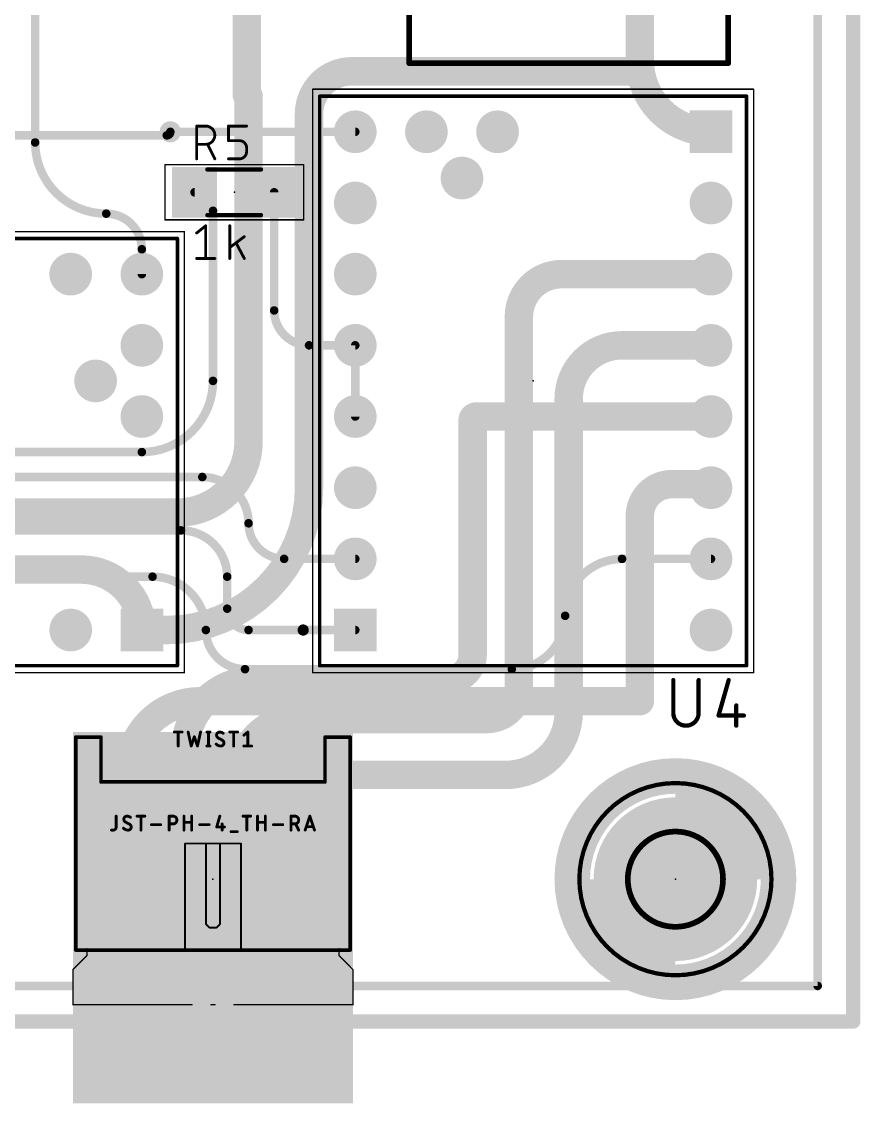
# Model space of a CAD drawing. Extents: x -4 to 102, y -3 to 61.
# Drawn here: x 71.91 to 101.85, y -2.92 to 35.68 of the extents above; entities that cross this region are included whole.
import ezdxf

# ---------------------------------------------------------------- set-up
doc = ezdxf.new("R2010")
doc.units = 0
for name, color, linetype in [('1', 12, 'CONTINUOUS'), ('16', 132, 'CONTINUOUS'), ('17', 110, 'CONTINUOUS'), ('18', 110, 'CONTINUOUS'), ('20', 31, 'CONTINUOUS'), ('21', 253, 'CONTINUOUS'), ('23', 53, 'CONTINUOUS'), ('25', 253, 'CONTINUOUS'), ('27', 253, 'CONTINUOUS'), ('39', 12, 'CONTINUOUS'), ('40', 132, 'CONTINUOUS'), ('43', 110, 'CONTINUOUS'), ('51', 253, 'CONTINUOUS')]:
    doc.layers.add(name, color=color, linetype=linetype)

# ---------------------------------------------------------------- blocks, each defined once
blk = doc.blocks.new('ROUNDP')
at = {"const_width": 0.5}
blk.add_lwpolyline([(0, -0.25, 1), (0, 0.25, 1), (0, -0.25)], format="xyb", dxfattribs=at)
blk = doc.blocks.new('RECT')
blk.add_solid([(-0.5, -0.5), (0.5, -0.5), (-0.5, 0.5), (0.5, 0.5)])
blk = doc.blocks.new('SQUAREP')
blk.add_solid([(-0.5, -0.5), (0.5, -0.5), (-0.5, 0.5), (0.5, 0.5)])
blk = doc.blocks.new('ROUNDV')
at = {"const_width": 0.5}
blk.add_lwpolyline([(0, -0.25, 1), (0, 0.25, 1), (0, -0.25)], format="xyb", dxfattribs=at)

msp = doc.modelspace()

# ---------------------------------------------------------------- linework, layer by layer
at = {"layer": '1'}
for points, const_width in [([(72.39, 46.99), (72.39, 31.369)], 0.3048), ([(79.9465, 37.592), (79.9465, 33.0835)], 1.016), ([(77.216, 31.75), (83.82, 31.75)], 0.3048), ([(80.924, 29.591), (80.924, 25.375)], 0.3048), ([(78.74, 22.86), (78.74, 28.931)], 0.3048), ([(76.2, 27.559), (76.2, 26.67)], 0.3048), ([(82.169, 24.13), (83.82, 24.13)], 0.3048), ([(83.82, 24.13), (83.82, 21.59)], 0.3048), ([(88.138, 21.59), (96.52, 21.59)], 1.016), ([(45.466, 20.32), (76.2, 20.32)], 0.3048), ([(33.02, 19.431), (78.359, 19.431)], 0.3048), ([(77.597, 17.526), (32.385, 17.526)], 0.3048), ([(81.28, 16.51), (83.82, 16.51)], 0.3048), ([(93.345, 16.51), (96.52, 16.51)], 0.3048), ([(59.055, 15.875), (76.581, 15.875)], 0.3048), ([(79.248, 15.875), (79.248, 14.732)], 0.3048), ([(80.01, 13.97), (83.82, 13.97)], 0.3048), ([(79.883, 12.573), (89.408, 12.573)], 0.3048), ([(78.28, 11.43), (93.98, 11.43)], 1.016), ([(75.74, 8.8), (75.74, 8.89)], 1.016)]:
    msp.add_lwpolyline(points, dxfattribs=dict(at, const_width=const_width))
for points, const_width in [([(79.9465, 33.0835, 0.4142), (80.01, 33.02)], 1.016), ([(80.2005, 33.0835, 1), (79.6925, 33.0835)], 0.508), ([(79.6925, 33.0835, 1), (80.2005, 33.0835)], 0.508), ([(80.01, 32.766, 1), (80.01, 33.274)], 0.508), ([(77.216, 31.8262, 1), (77.216, 31.6738)], 0.1524), ([(83.82, 31.6738, 1), (83.82, 31.8262)], 0.1524), ([(72.39, 31.369, 0.4142), (74.93, 28.829)], 0.3048), ([(72.4662, 31.369, 1), (72.3138, 31.369)], 0.1524), ([(72.3138, 31.369, 1), (72.4662, 31.369)], 0.1524), ([(78.74, 28.931, 0.4142), (78.08, 29.591)], 0.3048), ([(78.08, 29.6672, 1), (78.08, 29.5148)], 0.1524), ([(81.0002, 29.591, 1), (80.8478, 29.591)], 0.1524), ([(76.2, 27.559, 0.4142), (74.93, 28.829)], 0.3048), ([(74.93, 28.9052, 1), (74.93, 28.7528)], 0.1524), ([(74.93, 28.7528, 1), (74.93, 28.9052)], 0.1524), ([(78.8162, 28.931, 1), (78.6638, 28.931)], 0.1524), ([(78.6638, 28.931, 1), (78.8162, 28.931)], 0.1524), ([(76.2762, 27.559, 1), (76.1238, 27.559)], 0.1524), ([(76.1238, 27.559, 1), (76.2762, 27.559)], 0.1524), ([(76.1238, 26.67, 1), (76.2762, 26.67)], 0.1524), ([(80.924, 25.375, 0.4142), (82.169, 24.13)], 0.3048), ([(81.0002, 25.375, 1), (80.8478, 25.375)], 0.1524), ([(80.8478, 25.375, 1), (81.0002, 25.375)], 0.1524), ([(82.169, 24.2062, 1), (82.169, 24.0538)], 0.1524), ([(82.169, 24.0538, 1), (82.169, 24.2062)], 0.1524), ([(83.8962, 24.13, 1), (83.7438, 24.13)], 0.1524), ([(83.82, 24.0538, 1), (83.82, 24.2062)], 0.1524), ([(76.2, 20.32, 0.4142), (78.74, 22.86)], 0.3048), ([(78.8162, 22.86, 1), (78.6638, 22.86)], 0.1524), ([(78.6638, 22.86, 1), (78.8162, 22.86)], 0.1524), ([(88.138, 21.844, 1), (88.138, 21.336)], 0.508), ([(96.52, 21.336, 1), (96.52, 21.844)], 0.508), ([(83.7438, 21.59, 1), (83.8962, 21.59)], 0.1524), ([(76.2, 20.3962, 1), (76.2, 20.2438)], 0.1524), ([(76.2, 20.2438, 1), (76.2, 20.3962)], 0.1524), ([(80.01, 17.78, 0.4142), (78.359, 19.431)], 0.3048), ([(78.359, 19.5072, 1), (78.359, 19.3548)], 0.1524), ([(78.359, 19.3548, 1), (78.359, 19.5072)], 0.1524), ([(80.01, 17.78, 0.4142), (81.28, 16.51)], 0.3048), ([(80.0862, 17.78, 1), (79.9338, 17.78)], 0.1524), ([(79.9338, 17.78, 1), (80.0862, 17.78)], 0.1524), ([(79.248, 15.875, 0.4142), (77.597, 17.526)], 0.3048), ([(77.597, 17.6022, 1), (77.597, 17.4498)], 0.1524), ([(77.597, 17.4498, 1), (77.597, 17.6022)], 0.1524), ([(81.28, 16.5862, 1), (81.28, 16.4338)], 0.1524), ([(81.28, 16.4338, 1), (81.28, 16.5862)], 0.1524), ([(83.82, 16.4338, 1), (83.82, 16.5862)], 0.1524), ([(93.345, 16.51, 0.4142), (91.313, 14.478)], 0.3048), ([(93.345, 16.5862, 1), (93.345, 16.4338)], 0.1524), ([(93.345, 16.4338, 1), (93.345, 16.5862)], 0.1524), ([(96.52, 16.4338, 1), (96.52, 16.5862)], 0.1524), ([(78.486, 13.97, 0.4142), (76.581, 15.875)], 0.3048), ([(76.581, 15.9512, 1), (76.581, 15.7988)], 0.1524), ([(76.581, 15.7988, 1), (76.581, 15.9512)], 0.1524), ([(79.3242, 15.875, 1), (79.1718, 15.875)], 0.1524), ([(79.1718, 15.875, 1), (79.3242, 15.875)], 0.1524), ([(79.248, 14.732, 0.4142), (80.01, 13.97)], 0.3048), ([(79.3242, 14.732, 1), (79.1718, 14.732)], 0.1524), ([(79.1718, 14.732, 1), (79.3242, 14.732)], 0.1524), ([(89.408, 12.573, 0.4142), (91.313, 14.478)], 0.3048), ([(91.3892, 14.478, 1), (91.2368, 14.478)], 0.1524), ([(91.2368, 14.478, 1), (91.3892, 14.478)], 0.1524), ([(78.486, 13.97, 0.4142), (79.883, 12.573)], 0.3048), ([(78.5622, 13.97, 1), (78.4098, 13.97)], 0.1524), ([(78.4098, 13.97, 1), (78.5622, 13.97)], 0.1524), ([(80.01, 14.0462, 1), (80.01, 13.8938)], 0.1524), ([(80.01, 13.8938, 1), (80.01, 14.0462)], 0.1524), ([(83.82, 13.8938, 1), (83.82, 14.0462)], 0.1524), ([(79.883, 12.6492, 1), (79.883, 12.4968)], 0.1524), ([(79.883, 12.4968, 1), (79.883, 12.6492)], 0.1524), ([(89.408, 12.6492, 1), (89.408, 12.4968)], 0.1524), ([(89.408, 12.4968, 1), (89.408, 12.6492)], 0.1524), ([(78.28, 11.43, 0.4142), (75.74, 8.89)], 1.016), ([(78.28, 11.684, 1), (78.28, 11.176)], 0.508), ([(78.28, 11.176, 1), (78.28, 11.684)], 0.508), ([(93.98, 11.176, 1), (93.98, 11.684)], 0.508), ([(75.994, 8.89, 1), (75.486, 8.89)], 0.508), ([(75.486, 8.89, 1), (75.994, 8.89)], 0.508), ([(75.486, 8.8, 1), (75.994, 8.8)], 0.508)]:
    msp.add_lwpolyline(points, format="xyb", dxfattribs=dict(at, const_width=const_width))
at = {"layer": '16'}
for points, const_width in [([(100.33, 1.27), (100.33, 59.69)], 0.3048), ([(93.98, 40.64), (93.98, 34.925)], 1.016), ([(93.98, 34.925), (93.98, 34.29)], 1.016), ([(93.98, 34.29), (93.98, 33.909)], 1.016), ([(93.98, 33.909), (83.693, 33.909)], 1.016), ([(80.01, 33.02), (80.01, 20.701)], 1.016), ([(82.169, 19.05), (82.169, 32.385)], 1.016), ([(60.198, 31.623), (77.089, 31.623)], 0.3048), ([(91.186, 26.67), (96.52, 26.67)], 1.016), ([(89.662, 11.938), (89.662, 25.146)], 1.016), ([(93.345, 24.13), (96.52, 24.13)], 1.016), ([(91.44, 11.049), (91.44, 22.225)], 1.016), ([(88.011, 13.081), (88.011, 21.463)], 1.016), ([(95.123, 19.177), (96.393, 19.177)], 1.016), ([(77.47, 18.161), (35.56, 18.161)], 1.016), ([(93.98, 11.43), (93.98, 18.034)], 1.016), ([(50.419, 16.129), (74.041, 16.129)], 1.016), ([(77.089, 13.97), (76.2, 13.97)], 1.016), ([(80.28, 12.192), (87.122, 12.192)], 1.016), ([(81.735, 10.795), (88.519, 10.795)], 1.016), ([(77.74, 8.8), (77.74, 9.652)], 1.016), ([(81.74, 8.8), (89.191, 8.8)], 1.016), ([(0, 1.27), (100.33, 1.27)], 0.3048)]:
    msp.add_lwpolyline(points, dxfattribs=dict(at, const_width=const_width))
for points, const_width in [([(94.234, 34.925, 1), (93.726, 34.925)], 0.508), ([(93.726, 34.925, 1), (94.234, 34.925)], 0.508), ([(94.234, 34.29, 1), (93.726, 34.29)], 0.508), ([(93.98, 34.29, 0.4142), (96.52, 31.75)], 1.016), ([(94.234, 34.29, 1), (93.726, 34.29)], 0.508), ([(83.693, 33.909, 0.4142), (82.169, 32.385)], 1.016), ([(83.693, 34.163, 1), (83.693, 33.655)], 0.508), ([(83.693, 33.655, 1), (83.693, 34.163)], 0.508), ([(93.726, 34.29, 1), (94.234, 34.29)], 0.508), ([(93.98, 33.655, 1), (93.98, 34.163)], 0.508), ([(93.726, 33.909, 1), (94.234, 33.909)], 0.508), ([(80.264, 33.02, 1), (79.756, 33.02)], 0.508), ([(82.423, 32.385, 1), (81.915, 32.385)], 0.508), ([(81.915, 32.385, 1), (82.423, 32.385)], 0.508), ([(96.52, 31.496, 1), (96.52, 32.004)], 0.508), ([(77.089, 31.623, 0.4142), (77.216, 31.75)], 0.3048), ([(77.089, 31.6992, 1), (77.089, 31.5468)], 0.1524), ([(77.089, 31.5468, 1), (77.089, 31.6992)], 0.1524), ([(77.2922, 31.75, 1), (77.1398, 31.75)], 0.1524), ([(91.186, 26.67, 0.4142), (89.662, 25.146)], 1.016), ([(91.186, 26.924, 1), (91.186, 26.416)], 0.508), ([(91.186, 26.416, 1), (91.186, 26.924)], 0.508), ([(96.52, 26.416, 1), (96.52, 26.924)], 0.508), ([(89.916, 25.146, 1), (89.408, 25.146)], 0.508), ([(89.408, 25.146, 1), (89.916, 25.146)], 0.508), ([(93.345, 24.13, 0.4142), (91.44, 22.225)], 1.016), ([(93.345, 24.384, 1), (93.345, 23.876)], 0.508), ([(93.345, 23.876, 1), (93.345, 24.384)], 0.508), ([(96.52, 23.876, 1), (96.52, 24.384)], 0.508), ([(91.694, 22.225, 1), (91.186, 22.225)], 0.508), ([(91.186, 22.225, 1), (91.694, 22.225)], 0.508), ([(88.138, 21.59, 0.4142), (88.011, 21.463)], 1.016), ([(88.138, 21.336, 1), (88.138, 21.844)], 0.508), ([(88.265, 21.463, 1), (87.757, 21.463)], 0.508), ([(87.757, 21.463, 1), (88.265, 21.463)], 0.508), ([(77.47, 18.161, 0.4142), (80.01, 20.701)], 1.016), ([(80.264, 20.701, 1), (79.756, 20.701)], 0.508), ([(79.756, 20.701, 1), (80.264, 20.701)], 0.508), ([(77.089, 13.97, 0.4142), (82.169, 19.05)], 1.016), ([(82.423, 19.05, 1), (81.915, 19.05)], 0.508), ([(81.915, 19.05, 1), (82.423, 19.05)], 0.508), ([(95.123, 19.177, 0.4142), (93.98, 18.034)], 1.016), ([(95.123, 19.431, 1), (95.123, 18.923)], 0.508), ([(95.123, 18.923, 1), (95.123, 19.431)], 0.508), ([(96.52, 19.05, 0.4142), (96.393, 19.177)], 1.016), ([(96.393, 19.431, 1), (96.393, 18.923)], 0.508), ([(96.266, 19.05, 1), (96.774, 19.05)], 0.508), ([(96.393, 18.923, 1), (96.393, 19.431)], 0.508), ([(77.47, 18.415, 1), (77.47, 17.907)], 0.508), ([(77.47, 17.907, 1), (77.47, 18.415)], 0.508), ([(94.234, 18.034, 1), (93.726, 18.034)], 0.508), ([(93.726, 18.034, 1), (94.234, 18.034)], 0.508), ([(76.2, 13.97, 0.4142), (74.041, 16.129)], 1.016), ([(74.041, 16.383, 1), (74.041, 15.875)], 0.508), ([(74.041, 15.875, 1), (74.041, 16.383)], 0.508), ([(76.2, 14.224, 1), (76.2, 13.716)], 0.508), ([(77.089, 14.224, 1), (77.089, 13.716)], 0.508), ([(77.089, 13.716, 1), (77.089, 14.224)], 0.508), ([(75.946, 13.97, 1), (76.454, 13.97)], 0.508), ([(87.122, 12.192, 0.4142), (88.011, 13.081)], 1.016), ([(88.265, 13.081, 1), (87.757, 13.081)], 0.508), ([(87.757, 13.081, 1), (88.265, 13.081)], 0.508), ([(80.28, 12.192, 0.4142), (77.74, 9.652)], 1.016), ([(80.28, 12.446, 1), (80.28, 11.938)], 0.508), ([(80.28, 11.938, 1), (80.28, 12.446)], 0.508), ([(87.122, 12.446, 1), (87.122, 11.938)], 0.508), ([(87.122, 11.938, 1), (87.122, 12.446)], 0.508), ([(88.519, 10.795, 0.4142), (89.662, 11.938)], 1.016), ([(89.916, 11.938, 1), (89.408, 11.938)], 0.508), ([(89.408, 11.938, 1), (89.916, 11.938)], 0.508), ([(93.726, 11.43, 1), (94.234, 11.43)], 0.508), ([(81.735, 10.795, 0.4142), (79.74, 8.8)], 1.016), ([(81.735, 11.049, 1), (81.735, 10.541)], 0.508), ([(81.735, 10.541, 1), (81.735, 11.049)], 0.508), ([(88.519, 11.049, 1), (88.519, 10.541)], 0.508), ([(88.519, 10.541, 1), (88.519, 11.049)], 0.508), ([(89.191, 8.8, 0.4142), (91.44, 11.049)], 1.016), ([(91.694, 11.049, 1), (91.186, 11.049)], 0.508), ([(91.186, 11.049, 1), (91.694, 11.049)], 0.508), ([(77.994, 9.652, 1), (77.486, 9.652)], 0.508), ([(77.486, 9.652, 1), (77.994, 9.652)], 0.508), ([(81.74, 9.054, 1), (81.74, 8.546)], 0.508), ([(89.191, 9.054, 1), (89.191, 8.546)], 0.508), ([(89.191, 8.546, 1), (89.191, 9.054)], 0.508), ([(77.486, 8.8, 1), (77.994, 8.8)], 0.508), ([(79.486, 8.8, 1), (79.994, 8.8)], 0.508), ([(100.2538, 1.27, 1), (100.4062, 1.27)], 0.1524), ([(100.33, 1.1938, 1), (100.33, 1.3462)], 0.1524)]:
    msp.add_lwpolyline(points, format="xyb", dxfattribs=dict(at, const_width=const_width))
at = {"layer": '20', "const_width": 0.508}
for points in [[(101.6, 60.96), (101.6, 0)], [(101.6, 0), (-1.27, 0)]]:
    msp.add_lwpolyline(points, dxfattribs=at)
at = {"layer": '20', "const_width": 0.254}
for points in [[(101.473, 0, 1), (101.727, 0)], [(101.6, -0.127, 1), (101.6, 0.127)]]:
    msp.add_lwpolyline(points, format="xyb", dxfattribs=at)
at = {"layer": '21'}
for points, const_width in [([(85.7432, 42.54), (85.7432, 34.2)], 0.2032), ([(97.1368, 34.2), (97.1368, 42.54)], 0.2032), ([(85.7432, 34.2), (97.1368, 34.2)], 0.2032), ([(97.79, 33.02), (82.55, 33.02)], 0.127), ([(82.55, 33.02), (82.55, 12.7)], 0.127), ([(97.79, 12.7), (97.79, 33.02)], 0.127), ([(77.47, 27.94), (57.15, 27.94)], 0.127), ([(77.47, 12.7), (77.47, 27.94)], 0.127), ([(57.15, 12.7), (77.47, 12.7)], 0.127), ([(82.55, 12.7), (97.79, 12.7)], 0.127), ([(73.84, 2.55), (73.84, 10.15)], 0.127), ([(73.84, 10.15), (74.74, 10.15)], 0.127), ([(74.74, 10.15), (74.74, 8.55)], 0.127), ([(82.74, 8.55), (82.74, 10.15)], 0.127), ([(82.74, 10.15), (83.64, 10.15)], 0.127), ([(83.64, 10.15), (83.64, 2.55)], 0.127), ([(83.64, 2.55), (73.84, 2.55)], 0.127)]:
    msp.add_lwpolyline(points, dxfattribs=dict(at, const_width=const_width))
for points, const_width in [([(85.7432, 34.2508, 1), (85.7432, 34.1492)], 0.1016), ([(85.6924, 34.2, 1), (85.794, 34.2)], 0.1016), ([(97.086, 34.2, 1), (97.1876, 34.2)], 0.1016), ([(97.1368, 34.1492, 1), (97.1368, 34.2508)], 0.1016), ([(82.5817, 33.02, 1), (82.5182, 33.02)], 0.0635), ([(82.55, 33.0518, 1), (82.55, 32.9883)], 0.0635), ([(97.8218, 33.02, 1), (97.7583, 33.02)], 0.0635), ([(97.79, 32.9883, 1), (97.79, 33.0518)], 0.0635), ([(77.5018, 27.94, 1), (77.4382, 27.94)], 0.0635), ([(77.47, 27.9083, 1), (77.47, 27.9718)], 0.0635), ([(81.96, 13.87, 1), (81.96, 14.07, 1), (81.96, 13.87)], 0.2), ([(77.47, 12.6683, 1), (77.47, 12.7318)], 0.0635), ([(82.55, 12.7318, 1), (82.55, 12.6683)], 0.0635), ([(97.79, 12.6683, 1), (97.79, 12.7318)], 0.0635), ([(77.4382, 12.7, 1), (77.5018, 12.7)], 0.0635), ([(82.5182, 12.7, 1), (82.5817, 12.7)], 0.0635), ([(97.7583, 12.7, 1), (97.8218, 12.7)], 0.0635), ([(73.84, 10.1818, 1), (73.84, 10.1182)], 0.0635), ([(73.8718, 10.15, 1), (73.8083, 10.15)], 0.0635), ([(74.7718, 10.15, 1), (74.7083, 10.15)], 0.0635), ([(74.74, 10.1182, 1), (74.74, 10.1818)], 0.0635), ([(82.74, 10.1818, 1), (82.74, 10.1182)], 0.0635), ([(82.7718, 10.15, 1), (82.7083, 10.15)], 0.0635), ([(83.6718, 10.15, 1), (83.6082, 10.15)], 0.0635), ([(83.64, 10.1182, 1), (83.64, 10.1818)], 0.0635), ([(74.7083, 8.55, 1), (74.7718, 8.55)], 0.0635), ([(82.7083, 8.55, 1), (82.7718, 8.55)], 0.0635), ([(95.25, 1.651, 1), (95.25, 8.509, 1), (95.25, 1.651)], 0.1524), ([(95.25, 3.38, 1), (95.25, 6.78, 1), (95.25, 3.38)], 0.2032), ([(73.84, 2.5818, 1), (73.84, 2.5183)], 0.0635), ([(73.8083, 2.55, 1), (73.8718, 2.55)], 0.0635), ([(83.6082, 2.55, 1), (83.6718, 2.55)], 0.0635), ([(83.64, 2.5183, 1), (83.64, 2.5818)], 0.0635)]:
    msp.add_lwpolyline(points, format="xyb", dxfattribs=dict(at, const_width=const_width))
at = {"layer": '23'}
for p in [(79.502, 29.591), (90.17, 22.86), (78.74, 5.08), (95.25, 5.08)]:
    msp.add_point(p, dxfattribs=at)
at = {"layer": '25'}
for points, const_width in [([(78.1558, 30.7848), (78.1558, 31.9532)], 0.1016), ([(78.1558, 31.9532), (78.4804, 31.9532)], 0.1016), ([(79.2914, 31.4339), (79.2914, 31.9532)], 0.1016), ([(79.2914, 31.9532), (79.9405, 31.9532)], 0.1016), ([(78.4804, 31.3041), (78.1558, 31.3041)], 0.1016), ([(78.8049, 30.7848), (78.5453, 31.3041)], 0.1016), ([(79.6809, 31.4339), (79.2914, 31.4339)], 0.1016), ([(79.9405, 31.0444), (79.9405, 31.1743)], 0.1016), ([(79.2914, 30.7848), (79.6809, 30.7848)], 0.1016), ([(78.1558, 28.1376), (78.4804, 28.3972)], 0.1016), ([(78.4804, 28.3972), (78.4804, 27.2288)], 0.1016), ([(79.3392, 27.2288), (79.3392, 28.3972)], 0.1016), ([(79.8584, 28.0077), (79.3392, 27.6183)], 0.1016), ([(79.8584, 27.2288), (79.5663, 27.7805)], 0.1016), ([(78.1558, 27.2288), (78.8049, 27.2288)], 0.1016), ([(95.1755, 12.1838), (95.1755, 11.0098)], 0.1524), ([(96.0786, 11.0098), (96.0786, 12.1838)], 0.1524), ([(97.1519, 12.1838), (96.7907, 10.9194)], 0.1524), ([(97.4229, 11.2807), (97.4229, 10.5582)], 0.1524), ([(96.7907, 10.9194), (97.6938, 10.9194)], 0.1524), ([(77.3596, 10.3292), (77.6364, 10.3292)], 0.1016), ([(77.498, 9.8308), (77.498, 10.3292)], 0.1016), ([(77.8525, 10.3292), (77.9632, 9.8308)], 0.1016), ([(77.9632, 9.8308), (78.074, 10.1631)], 0.1016), ([(78.074, 10.1631), (78.1848, 9.8308)], 0.1016), ([(78.1848, 9.8308), (78.2955, 10.3292)], 0.1016), ([(78.5226, 10.3292), (78.6334, 10.3292)], 0.1016), ([(78.578, 10.3292), (78.578, 9.8308)], 0.1016), ([(79.0751, 10.0385), (78.9228, 10.1215)], 0.1016), ([(79.3396, 10.3292), (79.6164, 10.3292)], 0.1016), ([(79.478, 9.8308), (79.478, 10.3292)], 0.1016), ([(79.8436, 10.2184), (79.982, 10.3292)], 0.1016), ([(79.982, 10.3292), (79.982, 9.8308)], 0.1016), ([(78.5226, 9.8308), (78.6334, 9.8308)], 0.1016), ([(79.8436, 9.8308), (80.1204, 9.8308)], 0.1016)]:
    msp.add_lwpolyline(points, dxfattribs=dict(at, const_width=const_width))
for points, const_width in [([(78.1812, 31.9532, 1), (78.1304, 31.9532)], 0.0508), ([(78.1558, 31.9786, 1), (78.1558, 31.9278)], 0.0508), ([(78.4804, 31.3041, 1), (78.4804, 31.9532)], 0.1016), ([(78.4804, 31.9786, 1), (78.4804, 31.9278)], 0.0508), ([(78.4804, 31.9278, 1), (78.4804, 31.9786)], 0.0508), ([(79.3168, 31.9532, 1), (79.266, 31.9532)], 0.0508), ([(79.2914, 31.9786, 1), (79.2914, 31.9278)], 0.0508), ([(79.9405, 31.9278, 1), (79.9405, 31.9786)], 0.0508), ([(78.1558, 31.3295, 1), (78.1558, 31.2787)], 0.0508), ([(78.4804, 31.3295, 1), (78.4804, 31.2787)], 0.0508), ([(78.4804, 31.2787, 1), (78.4804, 31.3295)], 0.0508), ([(78.568, 31.3154, 1), (78.5225, 31.2927)], 0.0508), ([(79.2914, 31.4593, 1), (79.2914, 31.4085)], 0.0508), ([(79.266, 31.4339, 1), (79.3168, 31.4339)], 0.0508), ([(79.9405, 31.1743, 0.4142), (79.6809, 31.4339)], 0.1016), ([(79.6809, 31.4593, 1), (79.6809, 31.4085)], 0.0508), ([(79.6809, 31.4085, 1), (79.6809, 31.4593)], 0.0508), ([(79.6809, 30.7848, 0.4142), (79.9405, 31.0444)], 0.1016), ([(79.9659, 31.1743, 1), (79.9151, 31.1743)], 0.0508), ([(79.9151, 31.1743, 1), (79.9659, 31.1743)], 0.0508), ([(79.9659, 31.0444, 1), (79.9151, 31.0444)], 0.0508), ([(79.9151, 31.0444, 1), (79.9659, 31.0444)], 0.0508), ([(78.1304, 30.7848, 1), (78.1812, 30.7848)], 0.0508), ([(78.7822, 30.7734, 1), (78.8276, 30.7962)], 0.0508), ([(79.2914, 30.8102, 1), (79.2914, 30.7594)], 0.0508), ([(79.6809, 30.8102, 1), (79.6809, 30.7594)], 0.0508), ([(79.6809, 30.7594, 1), (79.6809, 30.8102)], 0.0508), ([(78.1399, 28.1574, 1), (78.1717, 28.1177)], 0.0508), ([(78.5058, 28.3972, 1), (78.455, 28.3972)], 0.0508), ([(78.4962, 28.3774, 1), (78.4645, 28.417)], 0.0508), ([(79.3646, 28.3972, 1), (79.3138, 28.3972)], 0.0508), ([(79.5888, 27.7924, 1), (79.5439, 27.7687)], 0.0508), ([(79.8737, 27.9874, 1), (79.8432, 28.0281)], 0.0508), ([(79.3239, 27.6386, 1), (79.3544, 27.5979)], 0.0508), ([(78.1558, 27.2542, 1), (78.1558, 27.2034)], 0.0508), ([(78.455, 27.2288, 1), (78.5058, 27.2288)], 0.0508), ([(78.8049, 27.2034, 1), (78.8049, 27.2542)], 0.0508), ([(79.3138, 27.2288, 1), (79.3646, 27.2288)], 0.0508), ([(79.836, 27.2169, 1), (79.8809, 27.2407)], 0.0508), ([(95.2136, 12.1838, 1), (95.1374, 12.1838)], 0.0762), ([(96.1167, 12.1838, 1), (96.0405, 12.1838)], 0.0762), ([(97.1886, 12.1733, 1), (97.1153, 12.1943)], 0.0762), ([(97.461, 11.2807, 1), (97.3848, 11.2807)], 0.0762), ([(95.1755, 11.0098, 1), (96.0786, 11.0098)], 0.1524), ([(95.2136, 11.0098, 1), (95.1374, 11.0098)], 0.0762), ([(95.1374, 11.0098, 1), (95.2136, 11.0098)], 0.0762), ([(96.1167, 11.0098, 1), (96.0405, 11.0098)], 0.0762), ([(96.0405, 11.0098, 1), (96.1167, 11.0098)], 0.0762), ([(96.7907, 10.9575, 1), (96.7907, 10.8813)], 0.0762), ([(96.7541, 10.9299, 1), (96.8273, 10.909)], 0.0762), ([(97.6938, 10.8813, 1), (97.6938, 10.9575)], 0.0762), ([(97.3848, 10.5582, 1), (97.461, 10.5582)], 0.0762), ([(77.3596, 10.3546, 1), (77.3596, 10.3038)], 0.0508), ([(77.5234, 10.3292, 1), (77.4726, 10.3292)], 0.0508), ([(77.6364, 10.3038, 1), (77.6364, 10.3546)], 0.0508), ([(77.8773, 10.3347, 1), (77.8277, 10.3237)], 0.0508), ([(78.0981, 10.1711, 1), (78.0499, 10.155)], 0.0508), ([(78.0981, 10.155, 1), (78.0499, 10.1711)], 0.0508), ([(78.3203, 10.3237, 1), (78.2707, 10.3347)], 0.0508), ([(78.5226, 10.3546, 1), (78.5226, 10.3038)], 0.0508), ([(78.6034, 10.3292, 1), (78.5526, 10.3292)], 0.0508), ([(78.6334, 10.3038, 1), (78.6334, 10.3546)], 0.0508), ([(78.9782, 10.3292, 0.4142), (78.8674, 10.2184)], 0.1016), ([(78.8674, 10.2184, 0.2656), (78.9228, 10.1215)], 0.1016), ([(78.8928, 10.2184, 1), (78.842, 10.2184)], 0.0508), ([(78.842, 10.2184, 1), (78.8928, 10.2184)], 0.0508), ([(78.9349, 10.1438, 1), (78.9106, 10.0992)], 0.0508), ([(78.9099, 10.0996, 1), (78.9357, 10.1434)], 0.0508), ([(79.1028, 10.2877, 0.1623), (78.9782, 10.3292)], 0.1016), ([(78.9782, 10.3546, 1), (78.9782, 10.3038)], 0.0508), ([(78.9782, 10.3038, 1), (78.9782, 10.3546)], 0.0508), ([(79.1304, 9.9416, 0.2656), (79.0751, 10.0385)], 0.1016), ([(79.088, 10.0603, 1), (79.0622, 10.0166)], 0.0508), ([(79.0629, 10.0162, 1), (79.0872, 10.0608)], 0.0508), ([(79.0875, 10.2673, 1), (79.118, 10.308)], 0.0508), ([(79.3396, 10.3546, 1), (79.3396, 10.3038)], 0.0508), ([(79.5034, 10.3292, 1), (79.4526, 10.3292)], 0.0508), ([(79.6164, 10.3038, 1), (79.6164, 10.3546)], 0.0508), ([(79.8277, 10.2383, 1), (79.8594, 10.1986)], 0.0508), ([(80.0074, 10.3292, 1), (79.9566, 10.3292)], 0.0508), ([(79.9979, 10.3094, 1), (79.9661, 10.349)], 0.0508), ([(77.4726, 9.8308, 1), (77.5234, 9.8308)], 0.0508), ([(77.9391, 9.8388, 1), (77.9873, 9.8228)], 0.0508), ([(77.9384, 9.8253, 1), (77.988, 9.8363)], 0.0508), ([(78.16, 9.8363, 1), (78.2096, 9.8253)], 0.0508), ([(78.1607, 9.8228, 1), (78.2089, 9.8388)], 0.0508), ([(78.5226, 9.8562, 1), (78.5226, 9.8054)], 0.0508), ([(78.5526, 9.8308, 1), (78.6034, 9.8308)], 0.0508), ([(78.6334, 9.8054, 1), (78.6334, 9.8562)], 0.0508), ([(78.8716, 9.9179, 1), (78.8355, 9.8821)], 0.0508), ([(78.8536, 9.9, 0.2), (79.0197, 9.8308)], 0.1016), ([(79.0197, 9.8308, 0.4142), (79.1304, 9.9416)], 0.1016), ([(79.0197, 9.8562, 1), (79.0197, 9.8054)], 0.0508), ([(79.0197, 9.8054, 1), (79.0197, 9.8562)], 0.0508), ([(79.1558, 9.9416, 1), (79.105, 9.9416)], 0.0508), ([(79.105, 9.9416, 1), (79.1558, 9.9416)], 0.0508), ([(79.4526, 9.8308, 1), (79.5034, 9.8308)], 0.0508), ([(79.8436, 9.8562, 1), (79.8436, 9.8054)], 0.0508), ([(79.9566, 9.8308, 1), (80.0074, 9.8308)], 0.0508), ([(80.1204, 9.8054, 1), (80.1204, 9.8562)], 0.0508)]:
    msp.add_lwpolyline(points, format="xyb", dxfattribs=dict(at, const_width=const_width))
at = {"layer": '27', "const_width": 0.1016}
for points in [[(75.2829, 7.3292), (75.2829, 6.9416)], [(76.0286, 7.3292), (76.3055, 7.3292)], [(76.1671, 6.8308), (76.1671, 7.3292)], [(77.1751, 6.8308), (77.1751, 7.3292)], [(77.1751, 7.3292), (77.3135, 7.3292)], [(77.7026, 6.8308), (77.7026, 7.3292)], [(77.9795, 7.3292), (77.9795, 6.8308)], [(78.9834, 7.3292), (78.8726, 6.9416)], [(79.8086, 7.3292), (80.0855, 7.3292)], [(79.9471, 6.8308), (79.9471, 7.3292)], [(80.3306, 6.8308), (80.3306, 7.3292)], [(80.6075, 7.3292), (80.6075, 6.8308)], [(81.524, 6.8308), (81.524, 7.3292)], [(81.524, 7.3292), (81.6625, 7.3292)], [(82.0309, 6.8308), (82.1971, 7.3292)], [(82.1971, 7.3292), (82.3632, 6.8308)], [(75.7641, 7.0385), (75.6119, 7.1215)], [(76.5409, 7.0246), (76.8732, 7.0246)], [(77.3135, 7.0523), (77.1751, 7.0523)], [(77.7026, 7.1077), (77.9795, 7.1077)], [(78.2689, 7.0246), (78.6012, 7.0246)], [(78.8726, 6.9416), (79.1495, 6.9416)], [(79.0664, 7.0523), (79.0664, 6.8308)], [(80.3306, 7.1077), (80.6075, 7.1077)], [(80.8969, 7.0246), (81.2292, 7.0246)], [(81.6625, 7.0523), (81.524, 7.0523)], [(81.8009, 6.8308), (81.6902, 7.0523)], [(82.3217, 6.9554), (82.0725, 6.9554)], [(75.1722, 6.8308), (75.1168, 6.8308)], [(79.3863, 6.7754), (79.6078, 6.7754)]]:
    msp.add_lwpolyline(points, dxfattribs=at)
at = {"layer": '27'}
for points, const_width in [([(75.3083, 7.3292, 1), (75.2575, 7.3292)], 0.0508), ([(75.6672, 7.3292, 0.4142), (75.5565, 7.2184)], 0.1016), ([(75.7918, 7.2877, 0.1623), (75.6672, 7.3292)], 0.1016), ([(75.6672, 7.3546, 1), (75.6672, 7.3038)], 0.0508), ([(75.6672, 7.3038, 1), (75.6672, 7.3546)], 0.0508), ([(76.0286, 7.3546, 1), (76.0286, 7.3038)], 0.0508), ([(76.1925, 7.3292, 1), (76.1417, 7.3292)], 0.0508), ([(76.3055, 7.3038, 1), (76.3055, 7.3546)], 0.0508), ([(77.2005, 7.3292, 1), (77.1497, 7.3292)], 0.0508), ([(77.1751, 7.3546, 1), (77.1751, 7.3038)], 0.0508), ([(77.3135, 7.0523, 1), (77.3135, 7.3292)], 0.1016), ([(77.3135, 7.3546, 1), (77.3135, 7.3038)], 0.0508), ([(77.3135, 7.3038, 1), (77.3135, 7.3546)], 0.0508), ([(77.728, 7.3292, 1), (77.6772, 7.3292)], 0.0508), ([(78.0049, 7.3292, 1), (77.9541, 7.3292)], 0.0508), ([(79.0078, 7.3222, 1), (78.959, 7.3362)], 0.0508), ([(79.8086, 7.3546, 1), (79.8086, 7.3038)], 0.0508), ([(79.9725, 7.3292, 1), (79.9217, 7.3292)], 0.0508), ([(80.0855, 7.3038, 1), (80.0855, 7.3546)], 0.0508), ([(80.356, 7.3292, 1), (80.3052, 7.3292)], 0.0508), ([(80.6329, 7.3292, 1), (80.5821, 7.3292)], 0.0508), ([(81.5494, 7.3292, 1), (81.4986, 7.3292)], 0.0508), ([(81.524, 7.3546, 1), (81.524, 7.3038)], 0.0508), ([(81.6625, 7.0523, 1), (81.6625, 7.3292)], 0.1016), ([(81.6625, 7.3546, 1), (81.6625, 7.3038)], 0.0508), ([(81.6625, 7.3038, 1), (81.6625, 7.3546)], 0.0508), ([(82.2211, 7.3372, 1), (82.173, 7.3212)], 0.0508), ([(82.2211, 7.3212, 1), (82.173, 7.3372)], 0.0508), ([(75.1722, 6.8308, 0.4142), (75.2829, 6.9416)], 0.1016), ([(75.3083, 6.9416, 1), (75.2575, 6.9416)], 0.0508), ([(75.2575, 6.9416, 1), (75.3083, 6.9416)], 0.0508), ([(75.5426, 6.9, 0.2), (75.7088, 6.8308)], 0.1016), ([(75.5607, 6.9179, 1), (75.5246, 6.8821)], 0.0508), ([(75.5565, 7.2184, 0.2656), (75.6119, 7.1215)], 0.1016), ([(75.5819, 7.2184, 1), (75.5311, 7.2184)], 0.0508), ([(75.5311, 7.2184, 1), (75.5819, 7.2184)], 0.0508), ([(75.624, 7.1438, 1), (75.5997, 7.0992)], 0.0508), ([(75.599, 7.0996, 1), (75.6247, 7.1434)], 0.0508), ([(75.7088, 6.8308, 0.4142), (75.8195, 6.9416)], 0.1016), ([(75.8195, 6.9416, 0.2656), (75.7641, 7.0385)], 0.1016), ([(75.777, 7.0603, 1), (75.7512, 7.0166)], 0.0508), ([(75.752, 7.0162, 1), (75.7763, 7.0608)], 0.0508), ([(75.7766, 7.2673, 1), (75.8071, 7.308)], 0.0508), ([(75.8449, 6.9416, 1), (75.7941, 6.9416)], 0.0508), ([(75.7941, 6.9416, 1), (75.8449, 6.9416)], 0.0508), ([(76.5409, 7.05, 1), (76.5409, 6.9992)], 0.0508), ([(76.8732, 6.9992, 1), (76.8732, 7.05)], 0.0508), ([(77.1751, 7.0777, 1), (77.1751, 7.0269)], 0.0508), ([(77.3135, 7.0777, 1), (77.3135, 7.0269)], 0.0508), ([(77.3135, 7.0269, 1), (77.3135, 7.0777)], 0.0508), ([(77.7026, 7.1331, 1), (77.7026, 7.0823)], 0.0508), ([(77.9795, 7.0823, 1), (77.9795, 7.1331)], 0.0508), ([(78.2689, 7.05, 1), (78.2689, 6.9992)], 0.0508), ([(78.6012, 6.9992, 1), (78.6012, 7.05)], 0.0508), ([(78.8726, 6.967, 1), (78.8726, 6.9162)], 0.0508), ([(78.8482, 6.9485, 1), (78.897, 6.9346)], 0.0508), ([(79.0918, 7.0523, 1), (79.041, 7.0523)], 0.0508), ([(79.1495, 6.9162, 1), (79.1495, 6.967)], 0.0508), ([(80.3306, 7.1331, 1), (80.3306, 7.0823)], 0.0508), ([(80.6075, 7.0823, 1), (80.6075, 7.1331)], 0.0508), ([(80.8969, 7.05, 1), (80.8969, 6.9992)], 0.0508), ([(81.2292, 6.9992, 1), (81.2292, 7.05)], 0.0508), ([(81.524, 7.0777, 1), (81.524, 7.0269)], 0.0508), ([(81.6625, 7.0777, 1), (81.6625, 7.0269)], 0.0508), ([(81.6625, 7.0269, 1), (81.6625, 7.0777)], 0.0508), ([(81.7129, 7.0637, 1), (81.6674, 7.041)], 0.0508), ([(82.0725, 6.9808, 1), (82.0725, 6.93)], 0.0508), ([(82.3217, 6.93, 1), (82.3217, 6.9808)], 0.0508), ([(75.1168, 6.8562, 1), (75.1168, 6.8054)], 0.0508), ([(75.1722, 6.8562, 1), (75.1722, 6.8054)], 0.0508), ([(75.1722, 6.8054, 1), (75.1722, 6.8562)], 0.0508), ([(75.7088, 6.8562, 1), (75.7088, 6.8054)], 0.0508), ([(75.7088, 6.8054, 1), (75.7088, 6.8562)], 0.0508), ([(76.1417, 6.8308, 1), (76.1925, 6.8308)], 0.0508), ([(77.1497, 6.8308, 1), (77.2005, 6.8308)], 0.0508), ([(77.6772, 6.8308, 1), (77.728, 6.8308)], 0.0508), ([(77.9541, 6.8308, 1), (78.0049, 6.8308)], 0.0508), ([(79.041, 6.8308, 1), (79.0918, 6.8308)], 0.0508), ([(79.3863, 6.8008, 1), (79.3863, 6.75)], 0.0508), ([(79.6078, 6.75, 1), (79.6078, 6.8008)], 0.0508), ([(79.9217, 6.8308, 1), (79.9725, 6.8308)], 0.0508), ([(80.3052, 6.8308, 1), (80.356, 6.8308)], 0.0508), ([(80.5821, 6.8308, 1), (80.6329, 6.8308)], 0.0508), ([(81.4986, 6.8308, 1), (81.5494, 6.8308)], 0.0508), ([(81.7782, 6.8194, 1), (81.8236, 6.8422)], 0.0508), ([(82.0068, 6.8388, 1), (82.055, 6.8228)], 0.0508), ([(82.3391, 6.8228, 1), (82.3873, 6.8388)], 0.0508)]:
    msp.add_lwpolyline(points, format="xyb", dxfattribs=dict(at, const_width=const_width))
at = {"layer": '39'}
for points, const_width in [([(98.04, 33.27), (82.3, 33.27)], 0.05), ([(82.3, 12.45), (82.3, 33.27)], 0.05), ([(98.04, 12.45), (98.04, 33.27)], 0.05), ([(77.029, 30.574), (81.975, 30.574)], 0.0508), ([(77.029, 28.608), (77.029, 30.574)], 0.0508), ([(81.975, 30.574), (81.975, 28.608)], 0.0508), ([(81.975, 28.608), (77.029, 28.608)], 0.0508), ([(56.9, 28.19), (77.72, 28.19)], 0.05), ([(77.72, 12.45), (77.72, 28.19)], 0.05), ([(56.9, 12.45), (77.72, 12.45)], 0.05), ([(98.04, 12.45), (82.3, 12.45)], 0.05)]:
    msp.add_lwpolyline(points, dxfattribs=dict(at, const_width=const_width))
for points, const_width in [([(82.3, 33.2825, 1), (82.3, 33.2575)], 0.025), ([(82.3125, 33.27, 1), (82.2875, 33.27)], 0.025), ([(98.0525, 33.27, 1), (98.0275, 33.27)], 0.025), ([(98.04, 33.2575, 1), (98.04, 33.2825)], 0.025), ([(77.029, 30.5867, 1), (77.029, 30.5613)], 0.0254), ([(77.0417, 30.574, 1), (77.0163, 30.574)], 0.0254), ([(81.9877, 30.574, 1), (81.9623, 30.574)], 0.0254), ([(81.975, 30.5613, 1), (81.975, 30.5867)], 0.0254), ([(77.029, 28.6207, 1), (77.029, 28.5953)], 0.0254), ([(77.0163, 28.608, 1), (77.0417, 28.608)], 0.0254), ([(81.9623, 28.608, 1), (81.9877, 28.608)], 0.0254), ([(81.975, 28.5953, 1), (81.975, 28.6207)], 0.0254), ([(77.7325, 28.19, 1), (77.7075, 28.19)], 0.025), ([(77.72, 28.1775, 1), (77.72, 28.2025)], 0.025), ([(77.7075, 12.45, 1), (77.7325, 12.45)], 0.025), ([(77.72, 12.4375, 1), (77.72, 12.4625)], 0.025), ([(82.3, 12.4625, 1), (82.3, 12.4375)], 0.025), ([(82.2875, 12.45, 1), (82.3125, 12.45)], 0.025), ([(98.0275, 12.45, 1), (98.0525, 12.45)], 0.025), ([(98.04, 12.4375, 1), (98.04, 12.4625)], 0.025), ([(95.25, 1.397, 1), (95.25, 8.763, 1), (95.25, 1.397)], 1.27)]:
    msp.add_lwpolyline(points, format="xyb", dxfattribs=dict(at, const_width=const_width))
at = {"layer": '40', "const_width": 1.27}
msp.add_lwpolyline([(95.25, 1.397, 1), (95.25, 8.763, 1), (95.25, 1.397)], format="xyb", dxfattribs=at)
at = {"layer": '43', "const_width": 1.016}
msp.add_lwpolyline([(95.25, 1.524, 1), (95.25, 8.636, 1), (95.25, 1.524)], format="xyb", dxfattribs=at)
at = {"layer": '51'}
for points, const_width in [([(82.5817, 33.02, 1), (82.5182, 33.02)], 0.0635), ([(82.55, 33.0518, 1), (82.55, 32.9883)], 0.0635), ([(97.8218, 33.02, 1), (97.7583, 33.02)], 0.0635), ([(97.79, 32.9883, 1), (97.79, 33.0518)], 0.0635), ([(78.5368, 30.4419, 1), (78.5368, 30.3657)], 0.0762), ([(80.4545, 30.3657, 1), (80.4545, 30.4419)], 0.0762), ([(78.5368, 28.8163, 1), (78.5368, 28.7401)], 0.0762), ([(80.4545, 28.7401, 1), (80.4545, 28.8163)], 0.0762), ([(77.5018, 27.94, 1), (77.4382, 27.94)], 0.0635), ([(77.47, 27.9083, 1), (77.47, 27.9718)], 0.0635), ([(81.96, 13.87, 1), (81.96, 14.07, 1), (81.96, 13.87)], 0.2), ([(77.47, 12.6683, 1), (77.47, 12.7318)], 0.0635), ([(82.55, 12.7318, 1), (82.55, 12.6683)], 0.0635), ([(97.79, 12.6683, 1), (97.79, 12.7318)], 0.0635), ([(77.4382, 12.7, 1), (77.5018, 12.7)], 0.0635), ([(82.5182, 12.7, 1), (82.5817, 12.7)], 0.0635), ([(97.7583, 12.7, 1), (97.8218, 12.7)], 0.0635), ([(74.74, 8.5818, 1), (74.74, 8.5183)], 0.0635), ([(82.74, 8.5183, 1), (82.74, 8.5818)], 0.0635), ([(97.409, 5.08, 0.4142), (95.25, 7.239)], 2.4892), ([(77.74, 6.3656, 1), (77.74, 6.3344)], 0.0313), ([(77.7556, 6.35, 1), (77.7244, 6.35)], 0.0313), ([(78.49, 6.3656, 1), (78.49, 6.3344)], 0.0313), ([(78.5056, 6.35, 1), (78.4744, 6.35)], 0.0313), ([(78.49, 6.3344, 1), (78.49, 6.3656)], 0.0313), ([(78.99, 6.3656, 1), (78.99, 6.3344)], 0.0313), ([(79.0056, 6.35, 1), (78.9744, 6.35)], 0.0313), ([(78.99, 6.3344, 1), (78.99, 6.3656)], 0.0313), ([(79.7556, 6.35, 1), (79.7244, 6.35)], 0.0313), ([(79.74, 6.3344, 1), (79.74, 6.3656)], 0.0313), ([(93.091, 5.08, 0.4142), (95.25, 2.921)], 2.4892), ([(95.25, 4.318, 1), (95.25, 5.842, 1), (95.25, 4.318)], 0.4572), ([(78.501, 3.486, 1), (78.479, 3.464)], 0.0313), ([(78.4744, 3.475, 1), (78.5056, 3.475)], 0.0313), ([(78.9744, 3.475, 1), (79.0056, 3.475)], 0.0313), ([(79.001, 3.464, 1), (78.979, 3.486)], 0.0313), ([(78.615, 3.3656, 1), (78.615, 3.3344)], 0.0313), ([(78.604, 3.339, 1), (78.626, 3.361)], 0.0313), ([(78.854, 3.361, 1), (78.876, 3.339)], 0.0313), ([(78.865, 3.3344, 1), (78.865, 3.3656)], 0.0313), ([(74.2525, 2.6, 1), (74.2275, 2.6)], 0.025), ([(74.2275, 2.35, 1), (74.2525, 2.35)], 0.025), ([(74.2488, 2.3412, 1), (74.2312, 2.3588)], 0.025), ([(77.7244, 2.6, 1), (77.7556, 2.6)], 0.0313), ([(79.7244, 2.6, 1), (79.7556, 2.6)], 0.0313), ([(83.2525, 2.6, 1), (83.2275, 2.6)], 0.025), ([(83.2275, 2.35, 1), (83.2525, 2.35)], 0.025), ([(83.2488, 2.3588, 1), (83.2312, 2.3412)], 0.025), ([(73.7525, 1.85, 1), (73.7275, 1.85)], 0.025), ([(73.7312, 1.8588, 1), (73.7488, 1.8412)], 0.025), ([(83.7525, 1.85, 1), (83.7275, 1.85)], 0.025), ([(83.7312, 1.8412, 1), (83.7488, 1.8588)], 0.025), ([(73.74, 0.6125, 1), (73.74, 0.5875)], 0.025), ([(73.7275, 0.6, 1), (73.7525, 0.6)], 0.025), ([(77.99, 0.5875, 1), (77.99, 0.6125)], 0.025), ([(78.6675, 0.6125, 1), (78.6675, 0.5875)], 0.025), ([(78.8125, 0.5875, 1), (78.8125, 0.6125)], 0.025), ([(79.49, 0.6125, 1), (79.49, 0.5875)], 0.025), ([(83.7275, 0.6, 1), (83.7525, 0.6)], 0.025), ([(83.74, 0.5875, 1), (83.74, 0.6125)], 0.025)]:
    msp.add_lwpolyline(points, format="xyb", dxfattribs=dict(at, const_width=const_width))
for points, const_width in [([(97.79, 33.02), (82.55, 33.02)], 0.127), ([(82.55, 33.02), (82.55, 12.7)], 0.127), ([(97.79, 12.7), (97.79, 33.02)], 0.127), ([(80.4545, 30.4038), (78.5368, 30.4038)], 0.1524), ([(80.4545, 28.7782), (78.5368, 28.7782)], 0.1524), ([(77.47, 27.94), (57.15, 27.94)], 0.127), ([(77.47, 12.7), (77.47, 27.94)], 0.127), ([(57.15, 12.7), (77.47, 12.7)], 0.127), ([(82.55, 12.7), (97.79, 12.7)], 0.127), ([(82.74, 8.55), (74.74, 8.55)], 0.127), ([(78.49, 6.35), (77.74, 6.35)], 0.0625), ([(77.74, 6.35), (77.74, 2.6)], 0.0625), ([(78.99, 6.35), (78.49, 6.35)], 0.0625), ([(78.49, 3.475), (78.49, 6.35)], 0.0625), ([(79.74, 6.35), (78.99, 6.35)], 0.0625), ([(78.99, 6.35), (78.99, 3.475)], 0.0625), ([(79.74, 2.6), (79.74, 6.35)], 0.0625), ([(78.615, 3.35), (78.49, 3.475)], 0.0625), ([(78.99, 3.475), (78.865, 3.35)], 0.0625), ([(78.865, 3.35), (78.615, 3.35)], 0.0625), ([(73.74, 1.85), (74.24, 2.35)], 0.05), ([(74.24, 2.35), (74.24, 2.6)], 0.05), ([(83.24, 2.6), (83.24, 2.35)], 0.05), ([(83.24, 2.35), (83.74, 1.85)], 0.05), ([(73.74, 0.6), (73.74, 1.85)], 0.05), ([(83.74, 1.85), (83.74, 0.6)], 0.05), ([(77.99, 0.6), (73.74, 0.6)], 0.05), ([(78.8125, 0.6), (78.6675, 0.6)], 0.05), ([(83.74, 0.6), (79.49, 0.6)], 0.05)]:
    msp.add_lwpolyline(points, dxfattribs=dict(at, const_width=const_width))

# ---------------------------------------------------------------- block references
at = {"layer": '1', "xscale": 1.6, "yscale": 1.803}
for p in [(78.08, 29.591), (80.924, 29.591)]:
    msp.add_blockref('RECT', p, dxfattribs=at)
at = {"layer": '17'}
for name, p, xscale, yscale, rotation in [('ROUNDP', (83.82, 31.75), 1.524, 1.524, 180), ('ROUNDP', (83.82, 31.75), 1.524, 1.524, 180), ('ROUNDP', (86.36, 31.75), 1.524, 1.524, 180), ('ROUNDP', (86.36, 31.75), 1.524, 1.524, 180), ('ROUNDP', (88.9, 31.75), 1.524, 1.524, 180), ('ROUNDP', (88.9, 31.75), 1.524, 1.524, 180), ('SQUAREP', (96.52, 31.75), 1.524, 1.524, 180), ('SQUAREP', (96.52, 31.75), 1.524, 1.524, 180), ('ROUNDP', (87.63, 30.099), 1.524, 1.524, 180), ('ROUNDP', (87.63, 30.099), 1.524, 1.524, 180), ('ROUNDP', (83.82, 29.21), 1.524, 1.524, 180), ('ROUNDP', (83.82, 29.21), 1.524, 1.524, 180), ('ROUNDP', (96.52, 29.21), 1.524, 1.524, 180), ('ROUNDP', (96.52, 29.21), 1.524, 1.524, 180), ('ROUNDP', (73.66, 26.67), 1.524, 1.524, 90), ('ROUNDP', (73.66, 26.67), 1.524, 1.524, 90), ('ROUNDP', (76.2, 26.67), 1.524, 1.524, 90), ('ROUNDP', (76.2, 26.67), 1.524, 1.524, 90), ('ROUNDP', (83.82, 26.67), 1.524, 1.524, 180), ('ROUNDP', (83.82, 26.67), 1.524, 1.524, 180), ('ROUNDP', (96.52, 26.67), 1.524, 1.524, 180), ('ROUNDP', (96.52, 26.67), 1.524, 1.524, 180), ('ROUNDP', (76.2, 24.13), 1.524, 1.524, 90), ('ROUNDP', (76.2, 24.13), 1.524, 1.524, 90), ('ROUNDP', (83.82, 24.13), 1.524, 1.524, 180), ('ROUNDP', (83.82, 24.13), 1.524, 1.524, 180), ('ROUNDP', (96.52, 24.13), 1.524, 1.524, 180), ('ROUNDP', (96.52, 24.13), 1.524, 1.524, 180), ('ROUNDP', (74.549, 22.86), 1.524, 1.524, 90), ('ROUNDP', (74.549, 22.86), 1.524, 1.524, 90), ('ROUNDP', (76.2, 21.59), 1.524, 1.524, 90), ('ROUNDP', (76.2, 21.59), 1.524, 1.524, 90), ('ROUNDP', (83.82, 21.59), 1.524, 1.524, 180), ('ROUNDP', (83.82, 21.59), 1.524, 1.524, 180), ('ROUNDP', (96.52, 21.59), 1.524, 1.524, 180), ('ROUNDP', (96.52, 21.59), 1.524, 1.524, 180), ('ROUNDP', (83.82, 19.05), 1.524, 1.524, 180), ('ROUNDP', (83.82, 19.05), 1.524, 1.524, 180), ('ROUNDP', (96.52, 19.05), 1.524, 1.524, 180), ('ROUNDP', (96.52, 19.05), 1.524, 1.524, 180), ('ROUNDP', (83.82, 16.51), 1.524, 1.524, 180), ('ROUNDP', (83.82, 16.51), 1.524, 1.524, 180), ('ROUNDP', (96.52, 16.51), 1.524, 1.524, 180), ('ROUNDP', (96.52, 16.51), 1.524, 1.524, 180), ('ROUNDP', (73.66, 13.97), 1.524, 1.524, 90), ('ROUNDP', (73.66, 13.97), 1.524, 1.524, 90), ('SQUAREP', (76.2, 13.97), 1.524, 1.524, 90), ('SQUAREP', (76.2, 13.97), 1.524, 1.524, 90), ('SQUAREP', (83.82, 13.97), 1.524, 1.524, 180), ('SQUAREP', (83.82, 13.97), 1.524, 1.524, 180), ('ROUNDP', (96.52, 13.97), 1.524, 1.524, 180), ('ROUNDP', (96.52, 13.97), 1.524, 1.524, 180), ('SQUAREP', (75.74, 8.8), 1.208, 1.208, 180), ('SQUAREP', (75.74, 8.8), 1.208, 1.208, 180), ('ROUNDP', (77.74, 8.8), 1.208, 1.208, 180), ('ROUNDP', (77.74, 8.8), 1.208, 1.208, 180), ('ROUNDP', (79.74, 8.8), 1.208, 1.208, 180), ('ROUNDP', (79.74, 8.8), 1.208, 1.208, 180), ('ROUNDP', (81.74, 8.8), 1.208, 1.208, 180), ('ROUNDP', (81.74, 8.8), 1.208, 1.208, 180)]:
    msp.add_blockref(name, p, dxfattribs=dict(at, xscale=xscale, yscale=yscale, rotation=rotation))
at = {"layer": '17', "xscale": 5.842, "yscale": 5.842}
msp.add_blockref('ROUNDP', (95.25, 5.08), dxfattribs=at)
msp.add_blockref('ROUNDP', (95.25, 5.08), dxfattribs=at)
at = {"layer": '18'}
for p, xscale, yscale in [((80.01, 33.02), 0.9064, 0.9064), ((80.01, 33.02), 0.9064, 0.9064), ((77.216, 31.75), 0.7564, 0.7564), ((77.216, 31.75), 0.7564, 0.7564), ((88.138, 21.59), 0.7564, 0.7564), ((88.138, 21.59), 0.7564, 0.7564), ((93.98, 11.43), 0.7564, 0.7564), ((93.98, 11.43), 0.7564, 0.7564)]:
    msp.add_blockref('ROUNDV', p, dxfattribs=dict(at, xscale=xscale, yscale=yscale))
at = {"layer": '39', "xscale": 10, "yscale": 13.25, "rotation": 180}
msp.add_blockref('RECT', (78.74, 3.705), dxfattribs=at)
at = {"layer": '51', "xscale": 0.7366, "yscale": 1.7526}
for p in [(78.1812, 29.591), (80.8228, 29.591)]:
    msp.add_blockref('RECT', p, dxfattribs=at)

doc.saveas('drawing.dxf')
